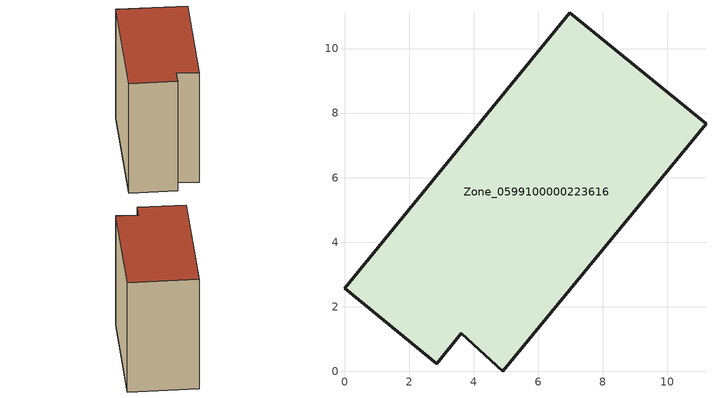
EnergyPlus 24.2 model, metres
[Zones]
Zone_0599100000223616
 floor ground (C_G): 3.62,1.18 2.85,0.23 0,2.56 6.97,11.11 11.2,7.67 4.9,0 z0
 wall outside (C_F): 6.97,11.11 0,2.56 2.85,0.23 3.62,1.18 4.9,0 11.2,7.67 6.97,11.11 z0:9.57
 roof outside (C_R): 4.9,0 11.2,7.67 6.97,11.11 0,2.56 2.85,0.23 3.62,1.18 z9.57
[BUILDING]
Pand.0599100000223616: North Axis=0; Terrain=City; Loads Convergence Tolerance Value=0.04; Temperature Convergence Tolerance Value=0.4; Solar Distribution=FullExterior; Maximum Number of Warmup Days=25; Minimum Number of Warmup Days=1
[Site:Location]
Rotterdam.The.Hague.AP_ZH_NLD Design_Conditions: Latitude=51.96; Longitude=4.45; Time Zone=1; Elevation=-4.5
[SITE:GROUNDTEMPERATURE:BUILDINGSURFACE]
18, 18, 18, 18, 18, 18, 18, 18, 18, 18, 18, 18
[MATERIAL] Thermal Absorptance=0.9; Solar Absorptance=0.7; Visible Absorptance=0.7
Name | Roughness | Thickness | Conductivity | Density | Specific Heat
G.TI.1946 | MediumSmooth | 0.15 | 1 | 540 | 1210
F.TI.1946 | Rough | 0.3 | 0.857143 | 1920 | 840
R.TI.1946 | MediumRough | 0.2 | 0.1 | 1500 | 1000
[CONSTRUCTION]
C_G: G.TI.1946
C_F: F.TI.1946
C_R: R.TI.1946
[ZONE]
Zone_0599100000223616: Type=1; Multiplier=1; Ceiling Height=Autocalculate; Volume=Autocalculate; Floor Area=autocalculate; Part of Total Floor Area=Yes
[ZONEINFILTRATION:DESIGNFLOWRATE]
Infil_Zone_0599100000223616: Zone or ZoneList or Space or SpaceList=Zone_0599100000223616; Schedule=AlwaysOn; Design Flow Rate Calculation Method=Flow/Area; Flow Rate per Floor Area=0.003; Constant Term Coefficient=1; Temperature Term Coefficient=0; Velocity Term Coefficient=0; Velocity Squared Term Coefficient=0
[HVACTEMPLATE:ZONE:IDEALLOADSAIRSYSTEM]
Zone_0599100000223616: Maximum Heating Supply Air Temperature=50; Minimum Cooling Supply Air Temperature=13; Maximum Heating Supply Air Humidity Ratio=0.0156; Minimum Cooling Supply Air Humidity Ratio=0.0077; Heating Limit=NoLimit; Cooling Limit=NoLimit; Dehumidification Control Type=ConstantSensibleHeatRatio; Cooling Sensible Heat Ratio=0.7; Dehumidification Setpoint=60; Humidification Control Type=None; Humidification Setpoint=30; Outdoor Air Method=None; Outdoor Air Flow Rate per Person=0.00944; Outdoor Air Flow Rate per Zone Floor Area=0; Outdoor Air Flow Rate per Zone=0; Demand Controlled Ventilation Type=None; Outdoor Air Economizer Type=NoEconomizer; Heat Recovery Type=None; Sensible Heat Recovery Effectiveness=0.7; Latent Heat Recovery Effectiveness=0.65
[ZONECONTROL:THERMOSTAT]
ThermostatControl_Zone_0599100000223616: Zone or ZoneList=Zone_0599100000223616; Control Type Schedule=DualSetpointControlType; Control 1=Thermostat_Zone_0599100000223616; Temperature Difference Between Cutout And Setpoint=0
[THERMOSTATSETPOINT:DUALSETPOINT]
Thermostat_Zone_0599100000223616: Heating Setpoint Temperature Schedule=HeatingSetpoint_Zone_0599100000223616; Cooling Setpoint Temperature Schedule=CoolingSetpoint_Zone_0599100000223616
[SCHEDULE:COMPACT]
HeatingSetpoint_Zone_0599100000223616: Through: 12/31, For: AllDays, Until: 24:00, 21
CoolingSetpoint_Zone_0599100000223616: Through: 12/31, For: AllDays, Until: 24:00, 24
DualSetpointControlType: Through: 12/31, For: AllDays, Until: 24:00, 4
AlwaysOn: Through: 12/31, For: AllDays, Until: 24:00, 1
